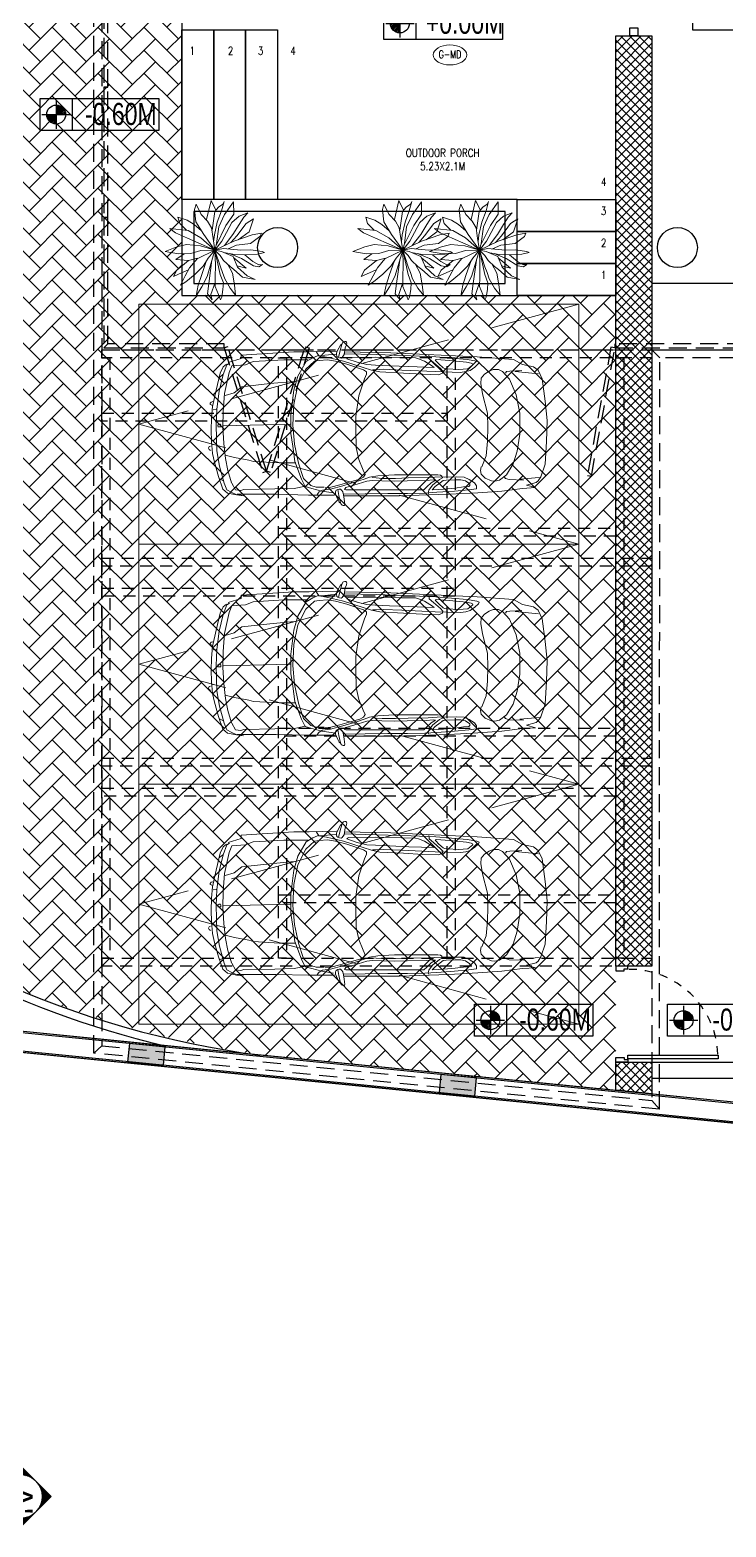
# Model space of a CAD drawing. Header units: metres. Extents: x 42 to 199, y -121 to 268.
# Drawn here: x 84.6 to 93.3, y -87.87 to -69.16 of the extents above; entities that cross this region are included whole.
import ezdxf
from ezdxf.enums import TextEntityAlignment as Align

# ---------------------------------------------------------------- set-up
doc = ezdxf.new("R2010")
doc.units = ezdxf.units.M
doc.header["$LTSCALE"] = 0.3
for name, pattern in [('( Hidden )', [0.375, 0.25, -0.125]), ('DASHDOT2', [0.5, 0.25, -0.125, 0, -0.125]), ('DASHED', [0.75, 0.5, -0.25]), ('HIDDEN', [0.375, 0.25, -0.125])]:
    doc.linetypes.add(name, pattern=pattern)
doc.layers.get('0').update_dxf_attribs({"color": 8})
for name, color, linetype, lineweight in [('A-AnnO-section lines', 8, 'Continuous', 18), ('A-DOOR TAGS', 8, 'Continuous', 9), ('A-Furniture', 8, 'Continuous', 0), ('A-Hatch', 8, 'Continuous', 9), ('A-LANDSCAPE', 8, 'Continuous', 5), ('DA HOUSE ARCH LAYOUT', 8, 'Continuous', 9)]:
    doc.layers.add(name, color=color, linetype=linetype, lineweight=lineweight)
for name, color, linetype in [('A-Anno-Symb 1', 8, 'Continuous'), ('A-Cols', 8, 'Continuous'), ('A-DWV', 8, 'Continuous'), ('A-ELEVATION 3', 8, 'Continuous'), ('A-ELEVATION 5', 8, 'Continuous'), ('A-Hidden-Above', 8, 'HIDDEN'), ('A-Site Boundary', 8, 'Continuous'), ('A-TEXT ARCHITECURAL', 8, 'Continuous'), ('A-Wall-Full', 8, 'Continuous'), ('A-Wall-Plst', 8, 'Continuous')]:
    doc.layers.add(name, color=color, linetype=linetype)
doc.styles.add('ROMANS', font='romans.shx', dxfattribs={"width": 0.8, "height": 0.5})
doc.styles.add('RomanS-Narrow', font='romans.shx', dxfattribs={"width": 0.75})
doc.styles.get("Standard").update_dxf_attribs({"font": 'arial.ttf'})
pattern_1 = [(225, (-97.14618, 60.62802), (0.0561266, -0.0561266), []), (315, (-97.14618, 60.62802), (0.0561266, 0.0561266), [])]

# ---------------------------------------------------------------- blocks, each defined once
blk = doc.blocks.new('zw$195B-flat-1-flat-1-flat-1-flat-1-flat-1-flat-1')
at = {"layer": 'A-Site Boundary', "color": 8, "ltscale": 0.6}
for points in [[(30.979, 5.152), (30.286, -1.812), (29.628, -8.431), (29.111, -13.637), (28.973, -15.019), (28.765, -17.114), (28.549, -19.286), (28.415, -20.631), (28.293, -21.863), (28.003, -24.783), (27.692, -27.905), (27.517, -29.668), (27.204, -32.815), (26.878, -36.094), (26.552, -39.38), (-7.002, -34.772)], [(30.72, 5.178), (30.027, -1.786), (29.369, -8.406), (28.852, -13.611), (28.715, -14.993), (28.506, -17.088), (28.29, -19.26), (28.157, -20.605), (28.034, -21.838), (27.744, -24.757), (27.434, -27.88), (27.258, -29.642), (26.945, -32.789), (26.619, -36.069), (26.32, -39.086), (-6.722, -34.548), (-6.367, -30.486), (-5.691, -22.735), (-5.041, -15.292), (-4.322, -7.046), (-3.719, -0.131), (-3.223, 5.554)]]:
    blk.add_lwpolyline(points, dxfattribs=at)
blk = doc.blocks.new('car')
at = {"layer": 'A-Furniture'}
for p, q in [((32.824, 18.894), (32.975, 18.905)), ((32.875, 18.933), (32.861, 18.916)), ((32.889, 18.944), (32.875, 18.933)), ((32.909, 18.933), (32.889, 18.944)), ((32.916, 18.916), (32.909, 18.933)), ((32.975, 18.905), (33.113, 18.911)), ((33.113, 18.911), (33.264, 18.905)), ((33.264, 18.905), (33.409, 18.894)), ((33.43, 18.911), (33.423, 18.894)), ((33.436, 18.922), (33.43, 18.911)), ((33.45, 18.922), (33.436, 18.922)), ((33.464, 18.911), (33.45, 18.922)), ((33.471, 18.888), (33.464, 18.911)), ((32.326, 18.705), (32.378, 18.765)), ((32.335, 18.651), (32.369, 18.713)), ((32.369, 18.713), (32.452, 18.747)), ((32.378, 18.765), (32.534, 18.82)), ((32.452, 18.747), (32.665, 18.804)), ((32.507, 18.804), (32.486, 18.764)), ((32.534, 18.82), (32.713, 18.866)), ((32.61, 18.702), (32.762, 18.73)), ((32.665, 18.804), (32.858, 18.837)), ((32.713, 18.866), (32.824, 18.894)), ((32.762, 18.73), (32.947, 18.753)), ((32.801, 18.734), (32.774, 18.619)), ((32.858, 18.837), (33.175, 18.849)), ((32.934, 18.888), (32.927, 18.843)), ((32.947, 18.753), (33.154, 18.764)), ((33.154, 18.764), (33.347, 18.758)), ((33.156, 18.826), (33.156, 18.798)), ((33.156, 18.798), (33.156, 18.787)), ((33.156, 18.787), (33.176, 18.787)), ((33.176, 18.826), (33.163, 18.826)), ((33.17, 18.756), (33.189, 17.923)), ((33.175, 18.849), (33.375, 18.837)), ((33.19, 18.809), (33.176, 18.826)), ((33.176, 18.787), (33.19, 18.792)), ((33.19, 18.792), (33.19, 18.809)), ((33.347, 18.758), (33.574, 18.741)), ((33.368, 18.883), (33.375, 18.849)), ((33.375, 18.837), (33.602, 18.809)), ((33.409, 18.894), (33.616, 18.849)), ((33.547, 18.736), (33.581, 18.623)), ((33.574, 18.741), (33.836, 18.685)), ((33.602, 18.809), (33.809, 18.758)), ((33.616, 18.849), (33.829, 18.798)), ((33.774, 18.804), (33.809, 18.764)), ((33.809, 18.758), (33.933, 18.713)), ((33.829, 18.798), (33.905, 18.758)), ((33.905, 18.758), (33.939, 18.719)), ((33.933, 18.713), (33.953, 18.679)), ((32.294, 18.507), (32.305, 18.593)), ((32.313, 18.586), (32.294, 18.507)), ((32.305, 18.593), (32.326, 18.705)), ((32.307, 18.589), (32.335, 18.651)), ((32.313, 18.097), (32.313, 18.586)), ((32.369, 18.606), (32.362, 18.539)), ((32.362, 18.539), (32.373, 18.503)), ((32.452, 18.651), (32.369, 18.606)), ((32.458, 18.657), (32.61, 18.702)), ((32.774, 18.619), (32.741, 18.437)), ((33.581, 18.623), (33.655, 18.525)), ((33.655, 18.525), (33.696, 18.176)), ((33.836, 18.685), (33.919, 18.651)), ((33.919, 18.651), (33.933, 18.482)), ((33.96, 18.696), (34.012, 18.533)), ((34.012, 18.533), (34.052, 18.534)), ((34.052, 18.534), (34.093, 17.874)), ((32.373, 18.503), (32.38, 18.114)), ((32.725, 18.38), (32.705, 18.061)), ((32.741, 18.437), (32.725, 18.38)), ((33.933, 18.482), (33.971, 18.384)), ((33.971, 18.384), (33.992, 18)), ((33.696, 18.176), (33.724, 17.871)), ((32.302, 17.693), (32.313, 18.097)), ((32.38, 18.114), (32.387, 17.871)), ((32.705, 18.061), (32.705, 17.852)), ((33.992, 18), (33.992, 17.769)), ((32.387, 17.871), (32.415, 17.73)), ((32.504, 17.779), (32.409, 17.734)), ((32.725, 17.863), (32.504, 17.779)), ((32.701, 17.818), (32.512, 17.753)), ((32.938, 17.869), (32.701, 17.818)), ((32.914, 17.889), (32.725, 17.863)), ((33.072, 17.915), (32.914, 17.889)), ((33.175, 17.889), (32.938, 17.869)), ((33.317, 17.915), (33.072, 17.915)), ((33.435, 17.876), (33.175, 17.889)), ((33.616, 17.876), (33.317, 17.915)), ((33.68, 17.824), (33.435, 17.876)), ((33.79, 17.824), (33.616, 17.876)), ((33.877, 17.727), (33.68, 17.824)), ((33.971, 17.721), (33.79, 17.824)), ((34.093, 17.874), (34.093, 17.685)), ((32.302, 17.368), (32.302, 17.693)), ((32.386, 17.65), (32.354, 17.527)), ((32.409, 17.734), (32.386, 17.65)), ((32.425, 17.663), (32.401, 17.598)), ((32.401, 17.598), (32.401, 17.527)), ((32.512, 17.753), (32.425, 17.663)), ((33.979, 17.617), (33.877, 17.727)), ((34.019, 17.637), (33.971, 17.721)), ((33.987, 17.559), (33.979, 17.617)), ((33.992, 17.769), (33.992, 17.702)), ((34.043, 17.579), (34.019, 17.637)), ((34.097, 17.596), (34.045, 17.561)), ((34.093, 17.685), (34.104, 17.342)), ((32.311, 17.583), (32.342, 17.557)), ((32.354, 17.527), (32.33, 17.379)), ((32.342, 17.557), (32.364, 17.517)), ((32.364, 17.517), (32.378, 17.418)), ((32.378, 17.418), (32.418, 17.264)), ((32.394, 17.482), (32.401, 17.411)), ((32.401, 17.527), (32.401, 17.495)), ((32.401, 17.411), (32.433, 17.301)), ((34.026, 17.468), (33.979, 17.255)), ((33.979, 17.353), (33.995, 17.456)), ((33.995, 17.456), (33.987, 17.559)), ((34.045, 17.561), (34.026, 17.468)), ((34.05, 17.488), (34.043, 17.579)), ((34.066, 17.346), (34.05, 17.488)), ((32.173, 17.247), (32.174, 17.259)), ((32.178, 17.241), (32.173, 17.247)), ((32.174, 17.259), (32.177, 17.271)), ((32.177, 17.271), (32.188, 17.285)), ((32.188, 17.238), (32.178, 17.241)), ((32.188, 17.285), (32.198, 17.289)), ((32.251, 17.247), (32.188, 17.238)), ((32.198, 17.289), (32.223, 17.297)), ((32.203, 17.292), (32.215, 17.308)), ((32.215, 17.308), (32.247, 17.324)), ((32.223, 17.297), (32.298, 17.312)), ((32.247, 17.324), (32.287, 17.344)), ((32.306, 17.255), (32.251, 17.247)), ((32.287, 17.344), (32.317, 17.356)), ((32.292, 17.11), (32.292, 17.248)), ((32.298, 17.312), (32.35, 17.323)), ((32.325, 17.257), (32.306, 17.255)), ((32.315, 17.249), (32.32, 16.982)), ((32.317, 17.356), (32.344, 17.354)), ((32.344, 17.264), (32.325, 17.257)), ((32.344, 17.354), (32.363, 17.345)), ((32.361, 17.277), (32.344, 17.264)), ((32.35, 17.323), (32.373, 17.324)), ((32.376, 17.293), (32.361, 17.277)), ((32.363, 17.345), (32.374, 17.327)), ((32.373, 17.242), (32.369, 17.227)), ((32.369, 17.227), (32.369, 17.165)), ((32.4, 17.227), (32.373, 17.242)), ((32.374, 17.327), (32.379, 17.307)), ((32.379, 17.307), (32.376, 17.293)), ((32.445, 17.073), (32.4, 17.227)), ((32.418, 17.264), (32.467, 17.103)), ((32.433, 17.301), (32.464, 17.185)), ((33.979, 17.255), (33.898, 17.007)), ((33.94, 17.211), (33.979, 17.353)), ((34.019, 17.305), (34.016, 17.285)), ((34.016, 17.285), (34.022, 17.272)), ((34.027, 17.325), (34.019, 17.305)), ((34.022, 17.272), (34.037, 17.261)), ((34.111, 17.298), (34.024, 17.317)), ((34.037, 17.336), (34.027, 17.325)), ((34.059, 17.34), (34.037, 17.336)), ((34.037, 17.261), (34.059, 17.248)), ((34.079, 17.341), (34.059, 17.34)), ((34.059, 17.248), (34.09, 17.242)), ((34.069, 17.239), (34.059, 16.84)), ((34.109, 17.328), (34.079, 17.341)), ((34.093, 17.239), (34.083, 16.664)), ((34.09, 17.242), (34.116, 17.238)), ((34.179, 17.29), (34.109, 17.328)), ((34.184, 17.277), (34.111, 17.298)), ((34.116, 17.238), (34.145, 17.232)), ((34.145, 17.232), (34.182, 17.219)), ((34.19, 17.277), (34.179, 17.29)), ((34.182, 17.219), (34.206, 17.213)), ((34.213, 17.262), (34.184, 17.277)), ((34.206, 17.213), (34.216, 17.219)), ((34.219, 17.255), (34.213, 17.262)), ((34.216, 17.219), (34.222, 17.226)), ((34.222, 17.237), (34.219, 17.255)), ((34.222, 17.226), (34.222, 17.237)), ((32.292, 16.553), (32.292, 17.11)), ((32.369, 17.165), (32.369, 16.96)), ((32.476, 16.963), (32.445, 17.073)), ((32.464, 17.185), (32.504, 17.049)), ((32.467, 17.103), (32.503, 16.996)), ((32.504, 17.049), (32.528, 17.004)), ((32.614, 17.01), (32.749, 17.062)), ((32.749, 17.062), (32.899, 17.094)), ((32.899, 17.094), (33.119, 17.101)), ((33.119, 17.101), (33.285, 17.101)), ((33.285, 17.101), (33.545, 17.062)), ((33.545, 17.062), (33.758, 16.991)), ((33.869, 17.004), (33.94, 17.211)), ((33.934, 16.964), (33.963, 17.084)), ((33.963, 17.084), (34.006, 17.214)), ((34.006, 17.214), (34.017, 17.205)), ((34.017, 17.205), (34.024, 17.188)), ((34.024, 17.188), (34.028, 16.852)), ((32.32, 16.982), (32.324, 16.7)), ((32.369, 16.96), (32.369, 16.593)), ((32.485, 16.894), (32.476, 16.963)), ((32.481, 16.773), (32.485, 16.894)), ((32.503, 16.996), (32.526, 16.93)), ((32.512, 16.769), (32.517, 16.846)), ((32.517, 16.846), (32.521, 16.897)), ((32.526, 16.93), (32.543, 16.824)), ((32.528, 17.004), (32.559, 16.984)), ((32.559, 16.984), (32.614, 17.01)), ((33.758, 16.991), (33.814, 16.965)), ((33.814, 16.965), (33.845, 16.965)), ((33.865, 16.906), (33.842, 16.801)), ((33.845, 16.965), (33.869, 17.004)), ((33.898, 17.007), (33.865, 16.906)), ((33.87, 16.844), (33.87, 16.89)), ((33.875, 16.755), (33.87, 16.844)), ((33.92, 16.678), (33.927, 16.855)), ((33.927, 16.855), (33.934, 16.964)), ((34.028, 16.852), (34.021, 16.527)), ((32.324, 16.7), (32.324, 16.454)), ((32.476, 16.619), (32.481, 16.773)), ((32.512, 16.604), (32.512, 16.769)), ((32.543, 16.824), (32.557, 16.615)), ((33.842, 16.801), (33.827, 16.503)), ((33.865, 16.526), (33.875, 16.755)), ((33.909, 16.439), (33.92, 16.678)), ((34.083, 16.664), (34.03, 15.583)), ((34.059, 16.84), (34.045, 16.41)), ((32.313, 15.935), (32.292, 16.553)), ((32.369, 16.593), (32.369, 16.348)), ((32.481, 16.458), (32.476, 16.619)), ((32.517, 16.447), (32.512, 16.604)), ((32.557, 16.615), (32.557, 16.256)), ((33.827, 16.503), (33.813, 16.266)), ((33.846, 16.107), (33.865, 16.526)), ((34.021, 16.527), (34.017, 16.356)), ((32.324, 16.454), (32.329, 16.238)), ((32.369, 16.348), (32.369, 16.249)), ((32.485, 16.219), (32.481, 16.458)), ((32.521, 16.197), (32.517, 16.447)), ((33.899, 16.121), (33.909, 16.439)), ((34.006, 16.318), (33.978, 16.241)), ((34.017, 16.356), (34.006, 16.318)), ((34.045, 16.41), (34.031, 16.099)), ((32.333, 16.194), (32.315, 16.19)), ((32.329, 16.238), (32.338, 16.087)), ((32.364, 16.186), (32.333, 16.194)), ((32.427, 16.142), (32.364, 16.186)), ((32.369, 16.249), (32.405, 16.212)), ((32.409, 16.109), (32.369, 16.146)), ((32.369, 16.139), (32.378, 16.003)), ((32.405, 16.212), (32.458, 16.157)), ((32.458, 16.047), (32.409, 16.109)), ((32.499, 16.054), (32.427, 16.142)), ((32.458, 16.157), (32.49, 16.102)), ((32.494, 16.131), (32.485, 16.219)), ((32.49, 16.102), (32.494, 16.131)), ((32.53, 16.029), (32.521, 16.197)), ((32.557, 16.256), (32.557, 16.076)), ((33.813, 16.266), (33.808, 16.068)), ((33.837, 15.793), (33.846, 16.107)), ((33.884, 16.041), (33.96, 16.127)), ((33.916, 16.141), (33.899, 16.121)), ((33.978, 16.241), (33.916, 16.141)), ((33.942, 16.064), (33.981, 16.101)), ((33.96, 16.127), (34.007, 16.181)), ((33.981, 16.101), (33.993, 16.106)), ((33.993, 16.106), (33.997, 16.091)), ((34.031, 16.099), (33.998, 15.708)), ((34.007, 16.181), (34.031, 16.185)), ((34.031, 16.185), (34.05, 16.189)), ((32.333, 15.575), (32.313, 15.935)), ((32.338, 16.087), (32.351, 15.867)), ((32.378, 16.003), (32.391, 15.856)), ((32.485, 16.007), (32.458, 16.047)), ((32.49, 15.97), (32.485, 16.007)), ((32.494, 15.86), (32.49, 15.97)), ((32.517, 16.018), (32.499, 16.054)), ((32.539, 16.025), (32.517, 16.018)), ((32.526, 15.988), (32.53, 16.029)), ((32.53, 15.842), (32.526, 15.988)), ((32.552, 16.04), (32.539, 16.025)), ((32.557, 16.076), (32.552, 16.04)), ((33.808, 16.068), (33.827, 16.018)), ((33.827, 16.018), (33.851, 16.01)), ((33.851, 16.01), (33.884, 16.041)), ((33.874, 15.818), (33.88, 15.952)), ((33.88, 15.952), (33.887, 15.99)), ((33.887, 15.99), (33.893, 16.007)), ((33.893, 16.007), (33.942, 16.064)), ((33.985, 15.93), (33.964, 15.714)), ((33.997, 16.091), (33.985, 15.93)), ((32.351, 15.867), (32.369, 15.688)), ((32.391, 15.856), (32.405, 15.754)), ((32.405, 15.754), (32.409, 15.688)), ((32.445, 15.673), (32.481, 15.728)), ((32.481, 15.728), (32.494, 15.787)), ((32.494, 15.787), (32.494, 15.86)), ((32.499, 15.684), (32.526, 15.747)), ((32.526, 15.747), (32.53, 15.842)), ((33.846, 15.723), (33.837, 15.793)), ((33.861, 15.669), (33.846, 15.723)), ((33.876, 15.756), (33.874, 15.818)), ((33.883, 15.698), (33.876, 15.756)), ((32.354, 15.275), (32.333, 15.575)), ((32.369, 15.688), (32.382, 15.593)), ((32.382, 15.593), (32.391, 15.589)), ((32.391, 15.589), (32.418, 15.593)), ((32.409, 15.688), (32.423, 15.673)), ((32.418, 15.593), (32.458, 15.618)), ((32.423, 15.673), (32.445, 15.673)), ((32.458, 15.618), (32.499, 15.684)), ((32.564, 15.531), (32.516, 15.481)), ((32.611, 15.542), (32.564, 15.531)), ((32.658, 15.531), (32.611, 15.542)), ((33.699, 15.537), (33.57, 15.515)), ((33.766, 15.531), (33.699, 15.537)), ((33.814, 15.492), (33.766, 15.531)), ((33.903, 15.611), (33.861, 15.669)), ((33.915, 15.656), (33.883, 15.698)), ((33.946, 15.564), (33.903, 15.611)), ((33.931, 15.637), (33.915, 15.656)), ((33.944, 15.641), (33.931, 15.637)), ((33.954, 15.657), (33.944, 15.641)), ((33.965, 15.557), (33.946, 15.564)), ((33.964, 15.714), (33.954, 15.657)), ((33.979, 15.588), (33.965, 15.557)), ((33.998, 15.708), (33.979, 15.588)), ((34.03, 15.583), (33.999, 15.129)), ((32.483, 15.404), (32.476, 15.36)), ((32.476, 15.36), (32.489, 15.304)), ((32.516, 15.481), (32.483, 15.404)), ((32.793, 15.47), (32.658, 15.526)), ((32.976, 15.454), (32.793, 15.47)), ((33.151, 15.448), (32.976, 15.454)), ((33.327, 15.454), (33.151, 15.448)), ((33.57, 15.515), (33.327, 15.454)), ((33.854, 15.432), (33.814, 15.492)), ((33.874, 15.382), (33.854, 15.432)), ((33.874, 15.316), (33.874, 15.382)), ((32.386, 15.017), (32.354, 15.275)), ((32.489, 15.304), (32.557, 15.216)), ((32.496, 15.183), (32.489, 15.005)), ((32.51, 15.227), (32.496, 15.183)), ((32.53, 15.243), (32.51, 15.227)), ((32.557, 15.216), (32.692, 15.133)), ((33.557, 15.094), (33.753, 15.177)), ((33.753, 15.177), (33.847, 15.266)), ((33.827, 15.227), (33.847, 15.216)), ((33.847, 15.266), (33.874, 15.316)), ((33.847, 15.216), (33.854, 15.172)), ((33.854, 15.172), (33.861, 15.022)), ((32.396, 14.854), (32.386, 15.017)), ((32.489, 15.005), (32.503, 15.051)), ((32.503, 15.051), (32.523, 14.808)), ((32.692, 15.133), (32.854, 15.083)), ((32.854, 15.083), (33.064, 15.05)), ((33.064, 15.05), (33.327, 15.05)), ((33.327, 15.05), (33.557, 15.094)), ((33.847, 15.107), (33.82, 14.814)), ((33.861, 15.022), (33.847, 15.107)), ((33.936, 15.017), (33.905, 14.88)), ((33.999, 15.129), (33.936, 15.017)), ((32.428, 14.965), (32.396, 14.854)), ((32.459, 14.845), (32.428, 14.965)), ((32.48, 14.819), (32.459, 14.845)), ((32.533, 14.785), (32.48, 14.819)), ((32.69, 14.734), (32.533, 14.785)), ((33.863, 14.819), (33.758, 14.768)), ((33.905, 14.88), (33.863, 14.819)), ((32.972, 14.716), (32.69, 14.734)), ((33.234, 14.708), (32.972, 14.716)), ((33.475, 14.734), (33.234, 14.708)), ((33.758, 14.768), (33.475, 14.734))]:
    blk.add_line(p, q, dxfattribs=at)
blk = doc.blocks.new('zw$AFE9')
at = {"color": 8, "linetype": '( Hidden )', "ltscale": 15, "transparency": 33554559}
blk.add_lwpolyline([(5.5, 0), (0, 1.5), (5.5, 3)], dxfattribs=at)
at = {"color": 8, "transparency": 33554559}
blk.add_lwpolyline([(5.5, 3), (5.5, 0), (0, 0), (0, 3)], close=True, dxfattribs=at)
at = {"layer": 'A-ELEVATION 5', "xscale": -1, "rotation": 89.99999999999979}
blk.add_blockref('car', (19.813, 34.689), dxfattribs=at)
blk = doc.blocks.new('Lvl')
h = blk.add_hatch()
h.set_pattern_fill('ANSI31', color=256, scale=0.1, style=0)
h.set_pattern_definition([(45, (380.198235, 215.844595), (-0.00883883476, 0.00883883476), [])])
h.paths.add_polyline_path([(0, 0.1), (0, 0), (0.1, 0, 0.414214)])
h.paths.add_polyline_path([(0, 0), (-0.1, 0, 0.414214), (0, -0.1)])
for p, q in [((-0.15, 0), (0.15, 0)), ((0, 0.15), (0, -0.15))]:
    blk.add_line(p, q)
blk.add_circle((0, 0), 0.1)
blk = doc.blocks.new('Level legend')
at = {"color": 8}
blk.add_line((0.513, 0.414), (0.513, 0.029), dxfattribs=at)
blk.add_lwpolyline([(1.553, 0.029), (0.128, 0.029), (0.128, 0.414), (1.553, 0.414)], close=True, dxfattribs=at)
at = {"color": 1, "xscale": 1.141501531389003, "yscale": 1.141501531389003, "zscale": 1.141501531389003}
blk.add_blockref('Lvl', (0.32, 0.222), dxfattribs=at)
blk.add_attdef('+48.00', text='', height=0.267).set_placement((1.07, 0.235), align=Align.MIDDLE_CENTER)
blk = doc.blocks.new('*U9')
at = {"linetype": 'Continuous', "ltscale": 0.009}
for points in [[(-0.09, 1.01), (-0.09, 0.96), (0, 0.96), (0, 0.98), (0.04, 0.98), (0.04, 1.01)], [(-0.09, -0.03), (-0.09, 0.02), (0, 0.02), (0, 0), (0.04, 0), (0.04, -0.03)], [(1.02, 0.045), (1.02, 0.005), (0.04, 0.005), (0.04, 0.045)]]:
    blk.add_lwpolyline(points, close=True, dxfattribs=at)
at = {"color": 8, "linetype": 'DASHED', "ltscale": 0.005}
blk.add_arc((0.061, 0.019), 0.956, 2.2405, 90.8719, dxfattribs=at)
blk = doc.blocks.new('FK_R_BLR_FINAL FLOOR PLANS_24.09.2020$0$Door Legend-flat-46')
at = {"color": 8, "linetype": 'ByBlock'}
blk.add_ellipse((-0.002, 0.106), major_axis=(0.21, 0), ratio=0.597277, start_param=-3.141592653589793, end_param=3.141592653589793, dxfattribs=at)
blk = doc.blocks.new('zw$CD40')
h = blk.add_hatch()
h.set_pattern_fill('ANSI31', color=8, scale=0.00077108, style=0)
h.set_pattern_definition([(45, (2.80108964, 1.68303136), (-6.81544715e-05, 6.81544715e-05), [])])
h.paths.add_polyline_path([(0.04394, 0.00652), (0.04204, 0.00461, -0.414214), (0.04585, 0.00461)])
h.paths.add_polyline_path([(0.04204, 0.00461), (0.04013, 0.0027), (0.04125, 0.0027, -0.198912)])
h.paths.add_polyline_path([(0.04585, 0.00461, -0.198912), (0.04664, 0.0027), (0.04776, 0.0027)])
at = {"color": 8}
for p, q in [((0.04013, 0.0027), (0.04394, 0.00652)), ((0.04776, 0.0027), (0.04394, 0.00652)), ((0.04013, 0.0027), (0.04125, 0.0027)), ((0.04664, 0.0027), (0.04776, 0.0027))]:
    blk.add_line(p, q, dxfattribs=at)
at = {"color": 8, "linetype": 'DASHDOT2', "ltscale": 0.3, "const_width": 0.0000907}
blk.add_lwpolyline([(0.04013, 0.0027), (0.00307, 0.0027)], dxfattribs=at)
at = {"color": 8}
blk.add_circle((0.04394, 0.0027), 0.0027, dxfattribs=at)
blk.add_attdef("A'", text='', height=0.003, dxfattribs=at).set_placement((0.04437, 0.00272), align=Align.MIDDLE)
blk = doc.blocks.new('SECTION LINES')
at = {"layer": 'A-AnnO-section lines', "color": 8}
ref = blk.add_blockref('zw$CD40', (84.21, -83.093), dxfattribs=dict(at, xscale=100, yscale=100, zscale=100, rotation=269.9999999999999))
ref.add_attrib("A'", "A'", dxfattribs={"layer": '0', "height": 0.3, "rotation": 270}).set_placement((84.482, -87.53), align=Align.MIDDLE)
blk = doc.blocks.new('A$C51112CEF')
at = {"color": 8, "transparency": 33554572}
for p, q in [((0.531, 1.577), (0.559, 1.426)), ((0.587, 1.553), (0.531, 1.577)), ((0.703, 1.399), (0.587, 1.553)), ((0.806, 1.406), (0.834, 1.59)), ((0.834, 1.59), (0.85, 1.63)), ((0.85, 1.63), (0.875, 1.513)), ((0.875, 1.513), (0.887, 1.322)), ((0.997, 1.439), (1.05, 1.536)), ((1.05, 1.536), (1.047, 1.593)), ((1.047, 1.593), (1.084, 1.536)), ((1.084, 1.536), (1.065, 1.446)), ((1.228, 1.342), (1.29, 1.476)), ((1.29, 1.476), (1.253, 1.269)), ((0.2, 1.352), (0.256, 1.212)), ((0.269, 1.289), (0.2, 1.352)), ((0.39, 1.212), (0.269, 1.289)), ((0.512, 1.376), (0.3, 1.446)), ((0.3, 1.446), (0.375, 1.326)), ((0.375, 1.326), (0.578, 1.175)), ((0.64, 1.198), (0.512, 1.376)), ((0.559, 1.426), (0.665, 1.125)), ((0.728, 1.168), (0.703, 1.399)), ((0.781, 0.954), (0.812, 1.238)), ((0.812, 1.238), (0.806, 1.406)), ((0.947, 1.252), (0.864, 1.056)), ((0.887, 1.322), (0.881, 1.141)), ((0.887, 1.306), (0.997, 1.439)), ((0.934, 1.125), (1.103, 1.326)), ((1.065, 1.446), (0.947, 1.252)), ((1.103, 1.326), (1.065, 1.175)), ((1.09, 1.188), (1.228, 1.342)), ((1.253, 1.269), (1.125, 1.128)), ((0.022, 1.121), (0.219, 1.125)), ((0.225, 0.974), (0.022, 1.121)), ((0.219, 1.125), (0.406, 0.997)), ((0.256, 1.212), (0.359, 1.095)), ((0.359, 1.095), (0.522, 1.007)), ((0.556, 1.111), (0.39, 1.212)), ((0.406, 0.997), (0.735, 0.834)), ((0.522, 1.007), (0.662, 0.931)), ((0.735, 0.973), (0.556, 1.111)), ((0.578, 1.175), (0.684, 1.078)), ((0.665, 1.125), (0.809, 0.815)), ((0.789, 1.031), (0.728, 1.168)), ((0.831, 0.924), (0.912, 1.115)), ((0.881, 1.141), (0.847, 0.961)), ((0.912, 1.115), (1.09, 1.188)), ((1.075, 1.064), (0.978, 0.957)), ((1.034, 1.02), (1.187, 1.101)), ((1.125, 1.128), (1.075, 1.064)), ((1.187, 1.101), (1.378, 1.135)), ((1.434, 1.064), (1.281, 0.977)), ((1.378, 1.135), (1.546, 1.155)), ((1.546, 1.155), (1.434, 1.064)), ((0.157, 0.831), (0, 0.753)), ((0, 0.753), (0.309, 0.679)), ((0.016, 0.967), (0.169, 0.924)), ((0.056, 0.944), (0.016, 0.967)), ((0.109, 0.874), (0.056, 0.944)), ((0.178, 0.813), (0.109, 0.874)), ((0.169, 0.924), (0.35, 0.854)), ((0.484, 0.77), (0.178, 0.813)), ((0.428, 0.88), (0.225, 0.974)), ((0.444, 0.76), (0.337, 0.696)), ((0.35, 0.854), (0.562, 0.807)), ((0.7, 0.843), (0.428, 0.88)), ((0.622, 0.787), (0.444, 0.76)), ((0.556, 0.633), (0.809, 0.815)), ((0.562, 0.807), (0.676, 0.794)), ((0.809, 0.815), (0.606, 0.586)), ((0.615, 0.368), (0.809, 0.815)), ((0.809, 0.815), (0.622, 0.787)), ((0.662, 0.931), (0.809, 0.815)), ((0.809, 0.815), (0.7, 0.843)), ((0.809, 0.815), (0.74, 0.579)), ((0.809, 0.815), (0.781, 0.954)), ((0.809, 0.815), (0.831, 0.924)), ((1.081, 0.907), (0.809, 0.815)), ((0.9, 0.904), (0.809, 0.815)), ((0.809, 0.815), (1.206, 0.904)), ((1.056, 0.823), (0.809, 0.815)), ((0.809, 0.815), (0.95, 0.525)), ((0.818, 0.586), (0.809, 0.815)), ((1.24, 0.686), (0.809, 0.815)), ((0.94, 0.706), (0.809, 0.815)), ((0.978, 0.957), (0.9, 0.904)), ((1.356, 0.716), (0.973, 0.766)), ((1.25, 0.82), (1.056, 0.823)), ((1.175, 0.941), (1.081, 0.907)), ((1.281, 0.977), (1.175, 0.941)), ((1.206, 0.904), (1.343, 0.954)), ((1.403, 0.817), (1.25, 0.82)), ((1.337, 0.818), (1.534, 0.75)), ((1.343, 0.954), (1.453, 0.947)), ((1.537, 0.874), (1.403, 0.817)), ((1.453, 0.947), (1.581, 0.927)), ((1.621, 0.773), (1.525, 0.693)), ((1.534, 0.75), (1.621, 0.773)), ((1.621, 0.907), (1.537, 0.874)), ((1.581, 0.927), (1.621, 0.907)), ((0.225, 0.592), (0.056, 0.509)), ((0.056, 0.509), (0.144, 0.482)), ((0.144, 0.482), (0.347, 0.505)), ((0.337, 0.696), (0.225, 0.592)), ((0.347, 0.505), (0.556, 0.633)), ((0.495, 0.595), (0.39, 0.475)), ((0.606, 0.586), (0.487, 0.378)), ((0.74, 0.579), (0.719, 0.348)), ((0.865, 0.422), (0.818, 0.586)), ((1.072, 0.623), (0.94, 0.706)), ((0.981, 0.385), (0.943, 0.532)), ((0.95, 0.525), (1.097, 0.402)), ((0.982, 0.68), (1.225, 0.596)), ((1.203, 0.492), (1.072, 0.623)), ((1.328, 0.338), (1.203, 0.492)), ((1.225, 0.596), (1.381, 0.542)), ((1.412, 0.599), (1.24, 0.686)), ((1.525, 0.693), (1.356, 0.716)), ((1.381, 0.542), (1.559, 0.509)), ((1.559, 0.509), (1.412, 0.599)), ((0.322, 0.361), (0.272, 0.211)), ((0.39, 0.475), (0.322, 0.361)), ((0.375, 0.241), (0.481, 0.348)), ((0.487, 0.378), (0.456, 0.08)), ((0.525, 0.171), (0.615, 0.368)), ((0.719, 0.348), (0.756, 0.194)), ((0.872, 0.218), (0.865, 0.422)), ((0.872, 0.311), (0.965, 0.177)), ((0.965, 0.177), (0.978, 0.385)), ((0.978, 0.385), (1.14, 0.191)), ((1.097, 0.402), (1.228, 0.331)), ((1.203, 0.221), (1.134, 0.382)), ((1.228, 0.331), (1.384, 0.251)), ((1.384, 0.251), (1.328, 0.338)), ((0.272, 0.211), (0.375, 0.241)), ((0.456, 0.08), (0.525, 0.171)), ((0.756, 0.194), (0.831, 0)), ((0.831, 0), (0.872, 0.218)), ((1.14, 0.191), (1.243, 0.137)), ((1.243, 0.137), (1.203, 0.221))]:
    blk.add_line(p, q, dxfattribs=at)
blk = doc.blocks.new('zw$B4E6')
at = {"layer": 'A-Cols', "ltscale": 0.25}
h = blk.add_hatch(color=256, dxfattribs=at)
h.dxf.hatch_style = 1
h.paths.add_polyline_path([(0, 0.23), (0, 0), (0.45, 0), (0.45, 0.23)])
blk.add_lwpolyline([(0, 0.23), (0, 0), (0.45, 0), (0.45, 0.23)], close=True, dxfattribs=at)
blk = doc.blocks.new('SCREEN')
at = {"layer": 'A-Hidden-Above', "color": 8, "ltscale": 3}
for points in [[(185.446, -181.68), (185.346, -181.77), (185.346, -152.823), (185.446, -152.923)], [(185.471, -168.07), (185.471, -169.699), (185.521, -169.699), (185.521, -168.07)], [(185.471, -169.699), (185.471, -171.329), (185.521, -171.329), (185.521, -169.699)], [(185.521, -172.908), (185.521, -171.329), (185.471, -171.329), (185.471, -172.958)], [(186.976, -172.908), (185.521, -172.908), (185.471, -172.958), (186.976, -172.958)], [(187.507, -174.499), (187.023, -172.943), (186.976, -172.958), (187.459, -174.514)], [(187.507, -174.499), (187.991, -172.943), (188.039, -172.958), (187.555, -174.514)], [(191.815, -172.949), (191.52, -174.552), (191.57, -174.561), (191.864, -172.958)], [(193.494, -172.908), (191.864, -172.908), (191.864, -172.958), (193.494, -172.958)], [(192.426, -173.083), (192.326, -172.983), (192.326, -182.363), (192.421, -182.473)], [(192.326, -172.983), (217.936, -172.983), (218.036, -173.083), (192.426, -173.083)], [(185.446, -181.68), (192.326, -182.363), (192.421, -182.473), (185.346, -181.77)]]:
    blk.add_lwpolyline(points, close=True, dxfattribs=at)
blk.add_lwpolyline([(209.756, -153.523), (209.756, -152.923), (185.446, -152.923), (185.446, -172.983), (193.436, -172.983), (193.436, -168.983)], dxfattribs=at)
at = {"layer": 'A-Hidden-Above', "color": 8, "ltscale": 2}
for points in [[(185.446, -172.983), (192.326, -172.983), (192.326, -173.083), (185.446, -173.083)], [(185.446, -172.983), (192.326, -172.983), (192.326, -173.083), (185.446, -173.083)], [(185.446, -172.983), (192.326, -172.983), (192.326, -173.083), (185.446, -173.083)], [(185.546, -173.083), (185.546, -180.584), (185.446, -180.584), (185.446, -173.083)], [(185.546, -173.083), (185.546, -180.584), (185.446, -180.584), (185.446, -173.083)], [(185.546, -173.083), (185.546, -180.584), (185.446, -180.584), (185.446, -173.083)], [(187.756, -173.083), (187.756, -180.584), (187.656, -180.584), (187.656, -173.083)], [(187.756, -173.083), (187.756, -180.584), (187.656, -180.584), (187.656, -173.083)], [(189.866, -173.083), (189.866, -180.584), (189.766, -180.584), (189.766, -173.083)], [(189.866, -173.083), (189.866, -180.584), (189.766, -180.584), (189.766, -173.083)], [(191.976, -173.083), (191.976, -180.584), (191.876, -180.584), (191.876, -173.083)], [(191.976, -173.083), (191.976, -180.584), (191.876, -180.584), (191.876, -173.083)], [(185.446, -173.773), (189.766, -173.773), (189.766, -173.873), (185.446, -173.873)], [(187.656, -175.208), (191.876, -175.208), (191.876, -175.308), (187.656, -175.308)], [(185.446, -175.583), (192.326, -175.583), (192.326, -175.683), (185.446, -175.683)], [(185.446, -175.958), (189.866, -175.958), (189.866, -176.058), (185.446, -176.058)], [(187.656, -177.708), (191.876, -177.708), (191.876, -177.808), (187.656, -177.808)], [(185.446, -178.083), (192.326, -178.083), (192.326, -178.183), (185.446, -178.183)], [(185.446, -178.458), (191.876, -178.458), (191.876, -178.558), (185.446, -178.558)], [(187.656, -179.794), (191.876, -179.794), (191.876, -179.894), (187.656, -179.894)], [(185.446, -180.584), (192.326, -180.584), (192.326, -180.684), (185.446, -180.684)], [(185.446, -180.584), (192.326, -180.584), (192.326, -180.684), (185.446, -180.684)]]:
    blk.add_lwpolyline(points, close=True, dxfattribs=at)
blk = doc.blocks.new('BEAM LAYOUTS AND DEPTS AS PER SITE')
at = {"layer": 'A-Cols', "color": 8, "ltscale": 0.25}
for centre in [(87.696, -71.878), (92.696, -71.878)]:
    blk.add_circle(centre, 0.25, dxfattribs=at)
blk = doc.blocks.new('DA HOUSE ARCH LAYOUT')
at = {"layer": 'A-Hatch', "transparency": 33554534}
h = blk.add_hatch(dxfattribs=at)
h.set_pattern_fill('ANSI34', color=8, scale=0.05, angle=135)
h.set_pattern_definition([(180, (143.66595, 80.5253), (-8e-16, -0.9525), []), (180, (143.5072, 80.684), (-8e-16, -0.9525), []), (180, (143.34845, 80.8428), (-8e-16, -0.9525), []), (180, (143.1897, 81.0015), (-8e-16, -0.9525), [])])
h.paths.add_polyline_path([(-4.77, -11.6999), (19.35, -11.7), (19.35, -23.43), (32.0283, -23.43), (32.2446, -21.83), (30.3908, -21.83), (30.3908, -21.93), (29.9908, -21.93), (29.9906, -14.136), (29.9906, -15.135, -0.2555712), (30.2109, -14.7322), (30.2208, -12.5299), (29.9908, -12.5299), (29.9908, -5.7602, -0.509998), (30.5975, -5.2899, 0.131852), (31.3505, -5.5096, 0.4142136), (32.6508, -4.2093, 0.4142136), (31.3505, -2.909, 0.1246972), (30.7314, -3.0659, -0.546787), (29.9908, -2.7299), (29.9908, 0.6871), (32.0248, 0.6871), (32.0248, 1.9651), (19.7004, 1.9651, -0.7646944), (19.2402, 2.1101), (16.7403, 2.1102), (16.74, -8.5299), (-0.255, -8.5299), (-0.255, -11.6998)])
at = {"layer": 'A-Hatch', "transparency": 33554559}
h = blk.add_hatch(dxfattribs=at)
h.set_pattern_fill('AR-HBONE', color=8, scale=0.002, angle=180)
h.set_pattern_definition([(225, (-128.78441, 160.62717), (-3e-16, -0.2873682), [0.6096, -0.2032]), (315, (-128.9281, 160.48348), (-4e-16, -0.2873682), [0.6096, -0.2032])])
edge = h.paths.add_edge_path()
edge.add_line((-22.457, -16.1204), (-21.7821, -11.2065))
edge.add_line((-21.7821, -11.2065), (-21.5246, -11.2419))
edge.add_line((-21.5246, -11.2419), (-20.5047, -4))
edge.add_line((-20.5047, -4), (-10.65, -4))
edge.add_line((-10.65, -4), (-10.65, -11.845))
edge.add_line((-10.65, -11.845), (-5.22, -11.8479))
edge.add_line((-5.22, -11.8479), (-5.22, -21.7856))
edge.add_line((-5.22, -21.7856), (-8.9455, -21.4152))
edge.add_arc((-7.9603, -9.0186), 12.4357, 225.4515, 265.45622, ccw=False)
edge.add_arc((-19.8206, -20.7957), 4.2817, 42.90095, 78.56241)
edge.add_line((-18.9715, -16.599), (-22.457, -16.1204))
at = {"layer": 'A-Hatch'}
h = blk.add_hatch(dxfattribs=at)
h.set_pattern_fill('ANSI37', color=8, scale=0.025, angle=180)
h.set_pattern_definition(pattern_1)
h.paths.add_polyline_path([(-5.22, -8.605), (-4.77, -8.605), (-4.77, -20.2306), (-5.22, -20.2306)])
h = blk.add_hatch(dxfattribs=at)
h.set_pattern_fill('ANSI37', color=8, scale=0.025, angle=180)
h.set_pattern_definition(pattern_1)
h.paths.add_polyline_path([(-5.22, -21.4306), (-4.77, -21.4306), (-4.7695, -21.8253), (-5.2195, -21.7806)])
at = {"layer": 'A-ELEVATION 3', "color": 8}
blk.add_line((-0.255, -11.7), (-4.77, -11.7), dxfattribs=at)
at = {"layer": 'A-ELEVATION 3', "color": 8, "ltscale": 0.25}
blk.add_lwpolyline([(-10.65, -4), (-10.65, -11.8479), (-5.22, -11.8479)], dxfattribs=at)
at = {"layer": 'A-ELEVATION 3', "color": 8}
blk.add_lwpolyline([(-4.26, -8.5302), (-0.28, -8.5302), (-0.28, -8.25), (-4.26, -8.25)], close=True, dxfattribs=at)
at = {"layer": 'A-ELEVATION 3', "color": 8, "ltscale": 0.25}
for points in [[(-10.65, -8.53), (-10.2502, -8.53), (-10.2502, -10.6479), (-10.65, -10.6479)], [(-10.2502, -8.53), (-9.8504, -8.53), (-9.8504, -10.6479), (-10.2502, -10.6479)], [(-9.8504, -8.53), (-9.4505, -8.53), (-9.4505, -10.6479), (-9.8504, -10.6479)], [(-6.455, -10.6479), (-10.65, -10.6479), (-10.65, -11.8479), (-6.455, -11.8479)], [(-6.455, -11.0479), (-6.455, -10.6479), (-5.22, -10.6479), (-5.22, -11.0479)], [(-6.605, -10.7979), (-10.5, -10.7979), (-10.5, -11.6979), (-6.605, -11.6979)], [(-6.455, -11.4479), (-6.455, -11.0479), (-5.22, -11.0479), (-5.22, -11.4479)], [(-6.455, -11.8479), (-6.455, -11.4479), (-5.22, -11.4479), (-5.22, -11.8479)]]:
    blk.add_lwpolyline(points, close=True, dxfattribs=at)
for points in [[(-21.0106, -16.319), (-19.9059, -16.4707), (-20.0998, -17.8825), (-19.9059, -16.4707), (-18.9715, -16.599, -0.1344909), (-17.5138, -17.222), (-15.8544, -18.54, 0.148719), (-9.6733, -21.3429)], [(-20.0008, -17.8961), (-19.8205, -16.5834), (-18.9851, -16.6981, -0.1344909), (-17.576, -17.3003), (-15.9185, -18.6168, 0.1224842), (-10.8752, -21.2234, 0.1224842)]]:
    blk.add_lwpolyline(points, format="xyb", dxfattribs=at)
at = {"layer": 'A-ELEVATION 3', "color": 8}
for points in [[(-4.77, -21.4306), (16.35, -21.4306, 0.4142136), (18.35, -19.4306), (18.35, -18.7769)], [(-4.77, -21.6306), (16.35, -21.6306, 0.4142136), (18.55, -19.4306), (18.55, -18.7769)]]:
    blk.add_lwpolyline(points, format="xyb", dxfattribs=at)
at = {"layer": 'A-Wall-Full', "color": 8}
blk.add_lwpolyline([(-18.438, 13.0328), (-18.4067, 13.261), (36.5875, 8.4624), (31.9647, -25.7283), (-23.0108, -20.2632), (-22.8333, -18.9707), (-22.6055, -19.002), (-22.7505, -20.058), (31.7666, -25.4775), (36.3273, 8.2543)], close=True, dxfattribs=at)
at = {"layer": 'A-Wall-Full', "color": 8, "transparency": 33554687}
for points in [[(-5.22, -8.605), (-4.77, -8.605), (-4.77, -20.2306), (-5.22, -20.2306)], [(-5.22, -21.4306), (-4.77, -21.4306), (-4.7695, -21.8253), (-5.2195, -21.7806)]]:
    blk.add_lwpolyline(points, close=True, dxfattribs=at)
at = {"layer": 'A-AnnO-section lines', "color": 8, "ltscale": 0.25}
blk.add_blockref('SECTION LINES', (-97.1462, 60.628), dxfattribs=at)
at = {"layer": 'A-Anno-Symb 1', "color": 8}
ref = blk.add_blockref('Level legend', (-8.2538, -8.6792), dxfattribs=dict(at, xscale=1.040212785638243, yscale=1.040212785638243, zscale=1.040212785638243))
ref.add_attrib('+90', '+0.00M', dxfattribs={"layer": '0', "height": 0.275, "rotation": 360, "width": 0.75}).set_placement((-7.1126, -8.4407), align=Align.MIDDLE_CENTER)
ref = blk.add_blockref('Level legend', (-12.5528, -9.8187), dxfattribs=dict(at, xscale=1.040212785638243, yscale=1.040212785638243, zscale=1.040212785638243))
ref.add_attrib('+90', '-0.60M', dxfattribs={"layer": '0', "height": 0.275, "width": 0.75}).set_placement((-11.4115, -9.5802), align=Align.MIDDLE_CENTER)
ref = blk.add_blockref('Level legend', (-7.1224, -21.1374), dxfattribs=dict(at, xscale=1.040212785638243, yscale=1.040212785638243, zscale=1.040212785638243))
ref.add_attrib('+90', '-0.60M', dxfattribs={"layer": '0', "height": 0.275, "width": 0.75}).set_placement((-5.9811, -20.8989), align=Align.MIDDLE_CENTER)
ref = blk.add_blockref('Level legend', (-4.7054, -21.1374), dxfattribs=dict(at, xscale=1.040212785638243, yscale=1.040212785638243, zscale=1.040212785638243))
ref.add_attrib('+90', '-0.50M', dxfattribs={"layer": '0', "height": 0.275, "width": 0.75}).set_placement((-3.5641, -20.8989), align=Align.MIDDLE_CENTER)
at = {"layer": 'A-Cols', "color": 8, "ltscale": 0.25, "rotation": 354.3228920286048}
for p in [(-11.3263, -21.4248), (-7.4315, -21.812)]:
    blk.add_blockref('zw$B4E6', p, dxfattribs=at)
at = {"layer": 'A-DOOR TAGS', "color": 8}
ref = blk.add_blockref('FK_R_BLR_FINAL FLOOR PLANS_24.09.2020$0$Door Legend-flat-46', (-7.2932, -8.9486, 0), dxfattribs=at)
ref.add_attrib('D1', 'G-MD', dxfattribs={"layer": '0', "height": 0.096, "style": 'RomanS-Narrow', "width": 0.75}).set_placement((-7.2943, -8.8356), align=Align.MIDDLE)
at = {"layer": 'A-DWV', "color": 8, "linetype": 'Continuous', "xscale": 1.153846153829201, "yscale": 1.153846153829201, "zscale": 1.153846153829201}
blk.add_blockref('*U9', (-5.1162, -21.3959), dxfattribs=at)
at = {"layer": 'A-Furniture', "color": 8, "xscale": -1, "rotation": 180}
for p in [(-11.185, -11.9577), (-11.185, -14.9577), (-11.185, -17.9577)]:
    blk.add_blockref('zw$AFE9', p, dxfattribs=at)
at = {"layer": 'A-LANDSCAPE', "color": 8, "lineweight": 35, "transparency": 33554457, "xscale": 0.7638493689929685, "yscale": 0.7638493689929685, "zscale": 0.7638493689929685, "rotation": 270}
for p in [(-10.8577, -10.6634), (-8.5089, -10.6634), (-7.5496, -10.6634)]:
    blk.add_blockref('A$C51112CEF', p, dxfattribs=at)
at = {"layer": 'A-Site Boundary', "color": 8, "rotation": 270}
blk.add_blockref('zw$195B-flat-1-flat-1-flat-1-flat-1-flat-1-flat-1', (16.3523, 6.275), dxfattribs=at)
at = {"layer": 'A-TEXT ARCHITECURAL', "color": 8, "char_height": 0.1, "attachment_point": 1, "style": 'ROMANS'}
for s, insert, width in [('\\pxqc;1', (-11.5255, -8.74, 0.05), 2.017239), ('\\pxqc;2', (-11.0469, -8.74, 0.05), 2.017239), ('\\pxqc;3', (-10.6715, -8.74, 0.05), 2.017239), ('\\pxqc;4', (-10.2675, -8.74, 0.05), 2.017239), ('\\pxqc;OUTDOOR PORCH\\P5.23X2.1M', (-8.7366, -10.0168, 0.05), 2.701286), ('\\pxqc;4', (-6.3814, -10.3775, 0.05), 2.017239), ('\\pxqc;3', (-6.3814, -10.7418, 0.05), 2.017239), ('\\pxqc;2', (-6.3814, -11.1418, 0.05), 2.017239), ('\\pxqc;1', (-6.3814, -11.5418, 0.05), 2.017239)]:
    blk.add_mtext(s, dxfattribs=dict(at, insert=insert, width=width))
at = {"color": 8, "ltscale": 0.25}
blk.add_wipeout([(-5.045, -8.505), (-4.945, -8.505), (-4.945, -8.605), (-5.045, -8.605)], dxfattribs=at).dxf.layer = 'A-Cols'
at = {"layer": 'A-Cols', "color": 8, "ltscale": 0.25}
blk.add_lwpolyline([(-5.045, -8.505), (-4.945, -8.505), (-4.945, -8.605), (-5.045, -8.605)], close=True, dxfattribs=at)
at = {"layer": 'A-Wall-Plst', "color": 8}
blk.add_lwpolyline([(-9.4697, 12.2352), (-9.4697, 9.7912), (-10.4447, 9.7912), (-10.4447, 9.5312), (-9.2097, 9.5312), (-9.2097, 12.2125), (36.3103, 8.2407), (31.7536, -25.4611), (-18.6707, -20.4485), (-18.654, -20.3271), (-18.8323, -20.3026), (-18.8499, -20.4306), (-20.3137, -20.2851), (-20.3063, -20.2312), (-20.5639, -20.1958), (-20.5726, -20.2594), (-22.7335, -20.0446), (-22.5885, -18.9891), (-22.8461, -18.9538), (-23.0278, -20.2766), (31.9777, -25.7447), (36.6045, 8.476), (-18.4196, 13.2772), (-18.455, 13.0192)], close=True, dxfattribs=at)
at = {"layer": 'A-Cols', "color": 8}
blk.add_blockref('BEAM LAYOUTS AND DEPTS AS PER SITE', (-97.1462, 60.628), dxfattribs=at)
at = {"layer": 'A-Hidden-Above', "color": 8, "ltscale": 0.25}
blk.add_blockref('SCREEN', (-197.0961, 160.4531), dxfattribs=at)

msp = doc.modelspace()

# ---------------------------------------------------------------- block references
at = {"layer": 'DA HOUSE ARCH LAYOUT'}
msp.add_blockref('DA HOUSE ARCH LAYOUT', (97.1462, -60.628), dxfattribs=at)

doc.saveas('drawing.dxf')
